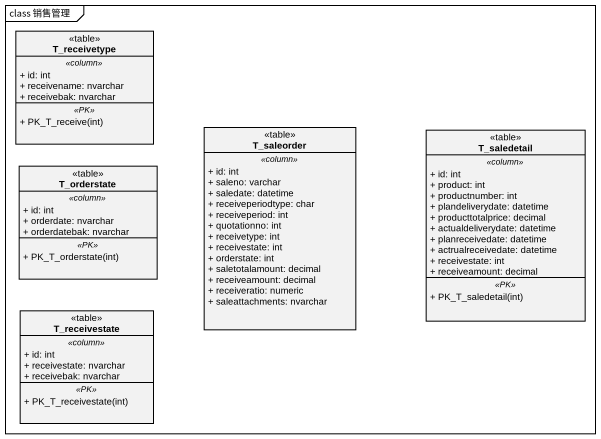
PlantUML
@startuml
mainframe class 销售管理
hide circle
hide empty members
skinparam classAttributeIconSize 0
class T_receivetype <<table>> {
  .. <<column>> ..
  + id: int
  + receivename: nvarchar
  + receivebak: nvarchar
  .. <<PK>> ..
  + PK_T_receive(int)
}
class T_saleorder <<table>> {
  .. <<column>> ..
  + id: int
  + saleno: varchar
  + saledate: datetime
  + receiveperiodtype: char
  + receiveperiod: int
  + quotationno: int
  + receivetype: int
  + receivestate: int
  + orderstate: int
  + saletotalamount: decimal
  + receiveamount: decimal
  + receiveratio: numeric
  + saleattachments: nvarchar
}
class T_saledetail <<table>> {
  .. <<column>> ..
  + id: int
  + product: int
  + productnumber: int
  + plandeliverydate: datetime
  + producttotalprice: decimal
  + actualdeliverydate: datetime
  + planreceivedate: datetime
  + actrualreceivedate: datetime
  + receivestate: int
  + receiveamount: decimal
  .. <<PK>> ..
  + PK_T_saledetail(int)
}
class T_orderstate <<table>> {
  .. <<column>> ..
  + id: int
  + orderdate: nvarchar
  + orderdatebak: nvarchar
  .. <<PK>> ..
  + PK_T_orderstate(int)
}
class T_receivestate <<table>> {
  .. <<column>> ..
  + id: int
  + receivestate: nvarchar
  + receivebak: nvarchar
  .. <<PK>> ..
  + PK_T_receivestate(int)
}
@enduml
